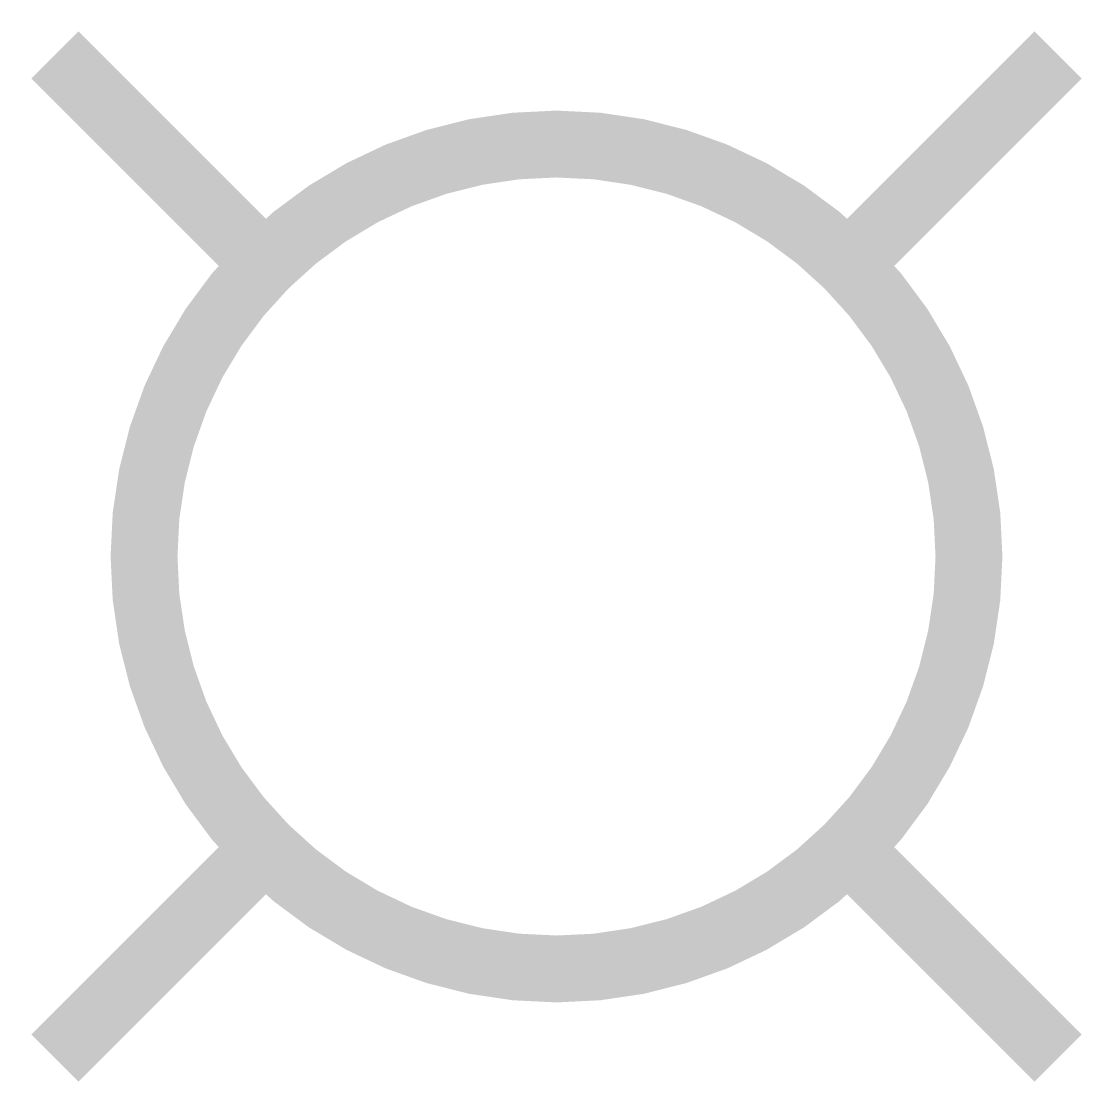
# Model space of a CAD drawing. Extents: x -0.15 to 4.65, y -0.15 to 4.65.
import ezdxf

# ---------------------------------------------------------------- set-up
doc = ezdxf.new("R2010")
doc.units = 0
doc.header["$MEASUREMENT"] = 0
doc.layers.get('0').update_dxf_attribs({"linetype": 'CONTINUOUS'})

msp = doc.modelspace()

# ---------------------------------------------------------------- linework, layer by layer
at = {"const_width": 0.3}
for points in [[(0, 4.5), (0.9419, 3.5581)], [(4.5, 4.5), (3.5581, 3.5581)], [(0, 0), (0.9419, 0.9419)], [(4.5, 0), (3.5581, 0.9419)]]:
    msp.add_lwpolyline(points, dxfattribs=at)
msp.add_lwpolyline([(0.4, 2.25, 1), (4.1, 2.25, 1)], format="xyb", close=True, dxfattribs=at)

doc.saveas('drawing.dxf')
